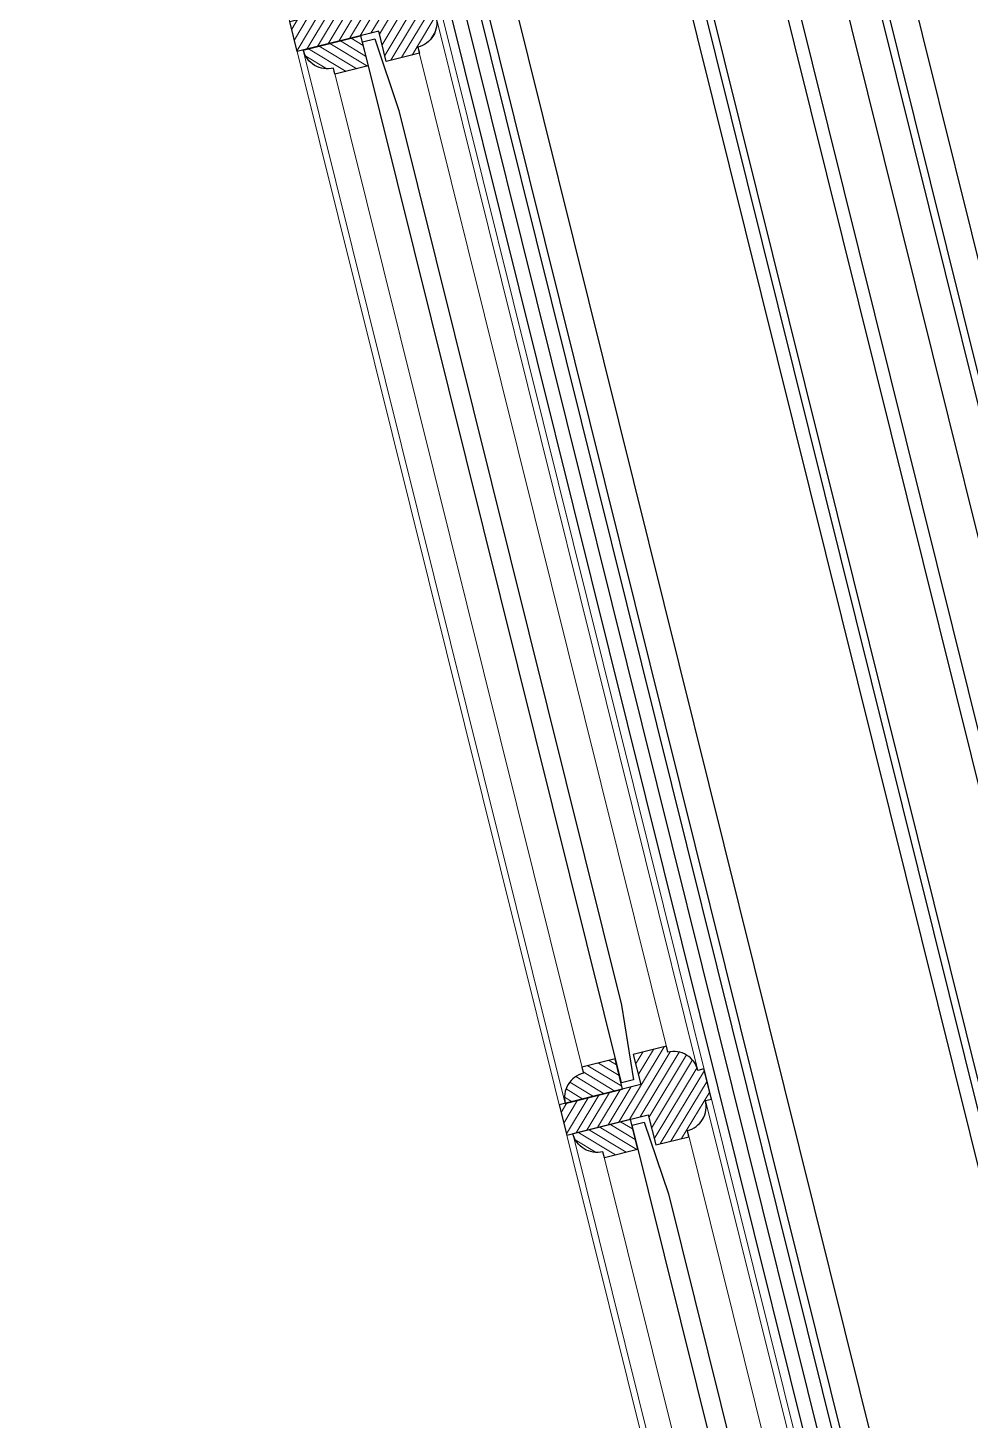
# Model space of a CAD drawing. Header units: inches. Extents: x 122939 to 389145, y 29603 to 574065.
# Drawn here: x 350256.2 to 350559.4, y 510105.5 to 510553.3 of the extents above; entities that cross this region are included whole.
import ezdxf

# ---------------------------------------------------------------- set-up
doc = ezdxf.new("R2010")
doc.units = ezdxf.units.IN
doc.header["$MEASUREMENT"] = 0
doc.layers.add('gypsum', color=31, linetype='Continuous')
pattern_1 = [(135, (-7074.547, -982.6516), (-1.76776695, -1.76776695), [])]

# ---------------------------------------------------------------- blocks, each defined once
blk = doc.blocks.new('A$Cbb0e4884')
at = {"lineweight": 0}
h = blk.add_hatch(dxfattribs=at)
h.set_pattern_fill('ANSI31', color=8, scale=20)
h.set_pattern_definition([(45, (-6827.047, -870.9916), (-1.76776695, 1.76776695), [])])
edge = h.paths.add_edge_path()
edge.add_line((13, 2097.84), (40, 2097.84))
edge.add_line((40, 2097.84), (40, 2087.84))
edge.add_line((40, 2087.84), (51, 2087.84))
edge.add_line((51, 2087.84), (51, 2089.84))
edge.add_arc((51, 2097.84), 8, 270, 360)
edge.add_line((59, 2097.84), (61, 2097.84))
edge.add_line((61, 2097.84), (61, 2107.84))
edge.add_line((61, 2107.84), (59, 2107.84))
edge.add_arc((51, 2107.84), 8, 360, 450)
edge.add_line((51, 2115.84), (51, 2117.84))
edge.add_line((51, 2117.84), (40, 2117.84))
edge.add_line((40, 2117.84), (40, 2107.84))
edge.add_line((40, 2107.84), (13, 2107.84))
edge.add_line((13, 2107.84), (13, 2097.84))
h = blk.add_hatch(dxfattribs=at)
h.set_pattern_fill('ANSI31', color=8, scale=20, angle=90)
h.set_pattern_definition([(135, (-6827.047, -870.9916), (-1.76776695, -1.76776695), [])])
edge = h.paths.add_edge_path()
edge.add_line((15, 2097.84), (34, 2097.84))
edge.add_line((34, 2097.84), (34, 2087.84))
edge.add_line((34, 2087.84), (23, 2087.84))
edge.add_line((23, 2087.84), (23, 2089.84))
edge.add_arc((23, 2097.84), 8, 180, 270, ccw=False)
h = blk.add_hatch(dxfattribs=at)
h.set_pattern_fill('ANSI31', color=8, scale=20)
h.set_pattern_definition([(45, (-7074.547, -982.6516), (-1.76776695, 1.76776695), [])])
edge = h.paths.add_edge_path()
edge.add_line((13, 1738.68), (40, 1738.68))
edge.add_line((40, 1738.68), (40, 1728.68))
edge.add_line((40, 1728.68), (51, 1728.68))
edge.add_line((51, 1728.68), (51, 1730.68))
edge.add_arc((51, 1738.68), 8, 270, 360)
edge.add_line((59, 1738.68), (61, 1738.68))
edge.add_line((61, 1738.68), (61, 1748.68))
edge.add_line((61, 1748.68), (59, 1748.68))
edge.add_arc((51, 1748.68), 8, 0, 90)
edge.add_line((51, 1756.68), (51, 1758.68))
edge.add_line((51, 1758.68), (40, 1758.68))
edge.add_line((40, 1758.68), (40, 1748.68))
edge.add_line((40, 1748.68), (13, 1748.68))
edge.add_line((13, 1748.68), (13, 1738.68))
h = blk.add_hatch(dxfattribs=at)
h.set_pattern_fill('ANSI31', color=8, scale=20, angle=90)
h.set_pattern_definition(pattern_1)
edge = h.paths.add_edge_path()
edge.add_line((15, 1748.68), (34, 1748.68))
edge.add_line((34, 1748.68), (34, 1758.68))
edge.add_line((34, 1758.68), (23, 1758.68))
edge.add_line((23, 1758.68), (23, 1756.68))
edge.add_arc((23, 1748.68), 8, 90, 180)
h = blk.add_hatch(dxfattribs=at)
h.set_pattern_fill('ANSI31', color=8, scale=20, angle=90)
h.set_pattern_definition(pattern_1)
edge = h.paths.add_edge_path()
edge.add_line((15, 1738.68), (34, 1738.68))
edge.add_line((34, 1738.68), (34, 1728.68))
edge.add_line((34, 1728.68), (23, 1728.68))
edge.add_line((23, 1728.68), (23, 1730.68))
edge.add_arc((23, 1738.68), 8, 180, 270, ccw=False)
at = {"color": 8, "lineweight": 0}
for p, q in [((13, 312.04), (13, 2457, 0)), ((61, 312.04), (61, 2457, 0)), ((15, 2097.84, 0), (15, 1748.68)), ((59, 2097.84, 0), (59, 1748.68)), ((23, 2089.84, 0), (23, 1756.68)), ((51, 2089.84, 0), (51, 1756.68)), ((15, 1738.68), (15, 1389.52)), ((59, 1738.68), (59, 1389.52)), ((23, 1730.68), (23, 1397.52)), ((51, 1730.68), (51, 1397.52))]:
    blk.add_line(p, q, dxfattribs=at)
at = {"color": 8, "lineweight": -2, "elevation": 0}
for points in [[(13, 2107.84), (40, 2107.84), (40, 2117.84), (51, 2117.84), (51, 2115.84, -0.414214), (59, 2107.84), (61, 2107.84), (61, 2097.84), (59, 2097.84, -0.414214), (51, 2089.84), (51, 2087.84), (40, 2087.84), (40, 2097.84), (13, 2097.84)], [(13, 1738.68), (40, 1738.68), (40, 1728.68), (51, 1728.68), (51, 1730.68, 0.414214), (59, 1738.68), (61, 1738.68), (61, 1748.68), (59, 1748.68, 0.414214), (51, 1756.68), (51, 1758.68), (40, 1758.68), (40, 1748.68), (13, 1748.68)]]:
    blk.add_lwpolyline(points, format="xyb", close=True, dxfattribs=at)
for points in [[(15, 2097.84), (34, 2097.84), (34, 2087.84), (23, 2087.84), (23, 2089.84, -0.414214), (15, 2097.84, 1)], [(15, 1748.68), (34, 1748.68), (34, 1758.68), (23, 1758.68), (23, 1756.68, 0.414214), (15, 1748.68, -1)], [(15, 1738.68), (34, 1738.68), (34, 1728.68), (23, 1728.68), (23, 1730.68, -0.414214), (15, 1738.68, 1)]]:
    blk.add_lwpolyline(points, format="xyb", dxfattribs=at)
at = {"color": 8, "elevation": 0}
for points in [[(40.17, 1774.93), (38.17, 1750.68), (34.17, 1750.68), (34.17, 2095.84), (38.17, 2095.84), (40.17, 2071.59)], [(40.17, 1415.77), (38.17, 1391.52), (34.17, 1391.52), (34.17, 1736.68), (38.17, 1736.68), (40.17, 1712.43)]]:
    blk.add_lwpolyline(points, close=True, dxfattribs=at)

msp = doc.modelspace()

# ---------------------------------------------------------------- linework, layer by layer
at = {"layer": 'gypsum'}
for p, q in [((350278.745, 511100.004, -0.002), (350894.054, 508626.882, -0.005)), ((350273.682, 511083.034, -0.002), (350885.31, 508624.706, -0.007)), ((350283.183, 511033.994, -0.002), (350861.144, 508710.728, -0.006)), ((350280.521, 511025.602, -0.002), (350855.111, 508716.139, -0.006)), ((350278.181, 511016.333, 0), (350849.942, 508718.246, -0.006))]:
    msp.add_line(p, q, dxfattribs=at)
at = {"layer": 'gypsum', "elevation": 0.001}
for points in [[(350734.658, 509492.827), (351357.674, 509647.833), (350950.044, 511286.229), (350327.028, 511131.223)], [(350737.819, 509498.083), (351352.418, 509650.995), (350946.883, 511280.973), (350332.283, 511128.062)], [(350739.513, 509500.9), (351349.602, 509652.689), (350945.189, 511278.157), (350335.1, 511126.367)], [(350756.365, 509528.914), (351321.588, 509669.54), (350928.337, 511250.143), (350363.114, 511109.516)], [(350759.358, 509533.89), (351316.612, 509672.534), (350925.344, 511245.166), (350368.09, 511106.522)], [(350770.305, 509552.088), (351298.414, 509683.48), (350914.397, 511226.968), (350386.288, 511095.576)], [(350777.777, 509564.509), (351285.993, 509690.952), (350906.925, 511214.548), (350398.709, 511088.104)], [(350779.51, 509567.39), (351283.112, 509692.685), (350905.192, 511211.666), (350401.59, 511086.371)], [(350786.023, 509578.217), (351272.285, 509699.198), (350898.679, 511200.839), (350412.417, 511079.858)]]:
    msp.add_lwpolyline(points, close=True, dxfattribs=at)

# ---------------------------------------------------------------- block references
at = {"rotation": 13.97142328298569}
msp.add_blockref('A$Cbb0e4884', (350836.749, 508506.806, -0.002), dxfattribs=at)

doc.saveas('drawing.dxf')
